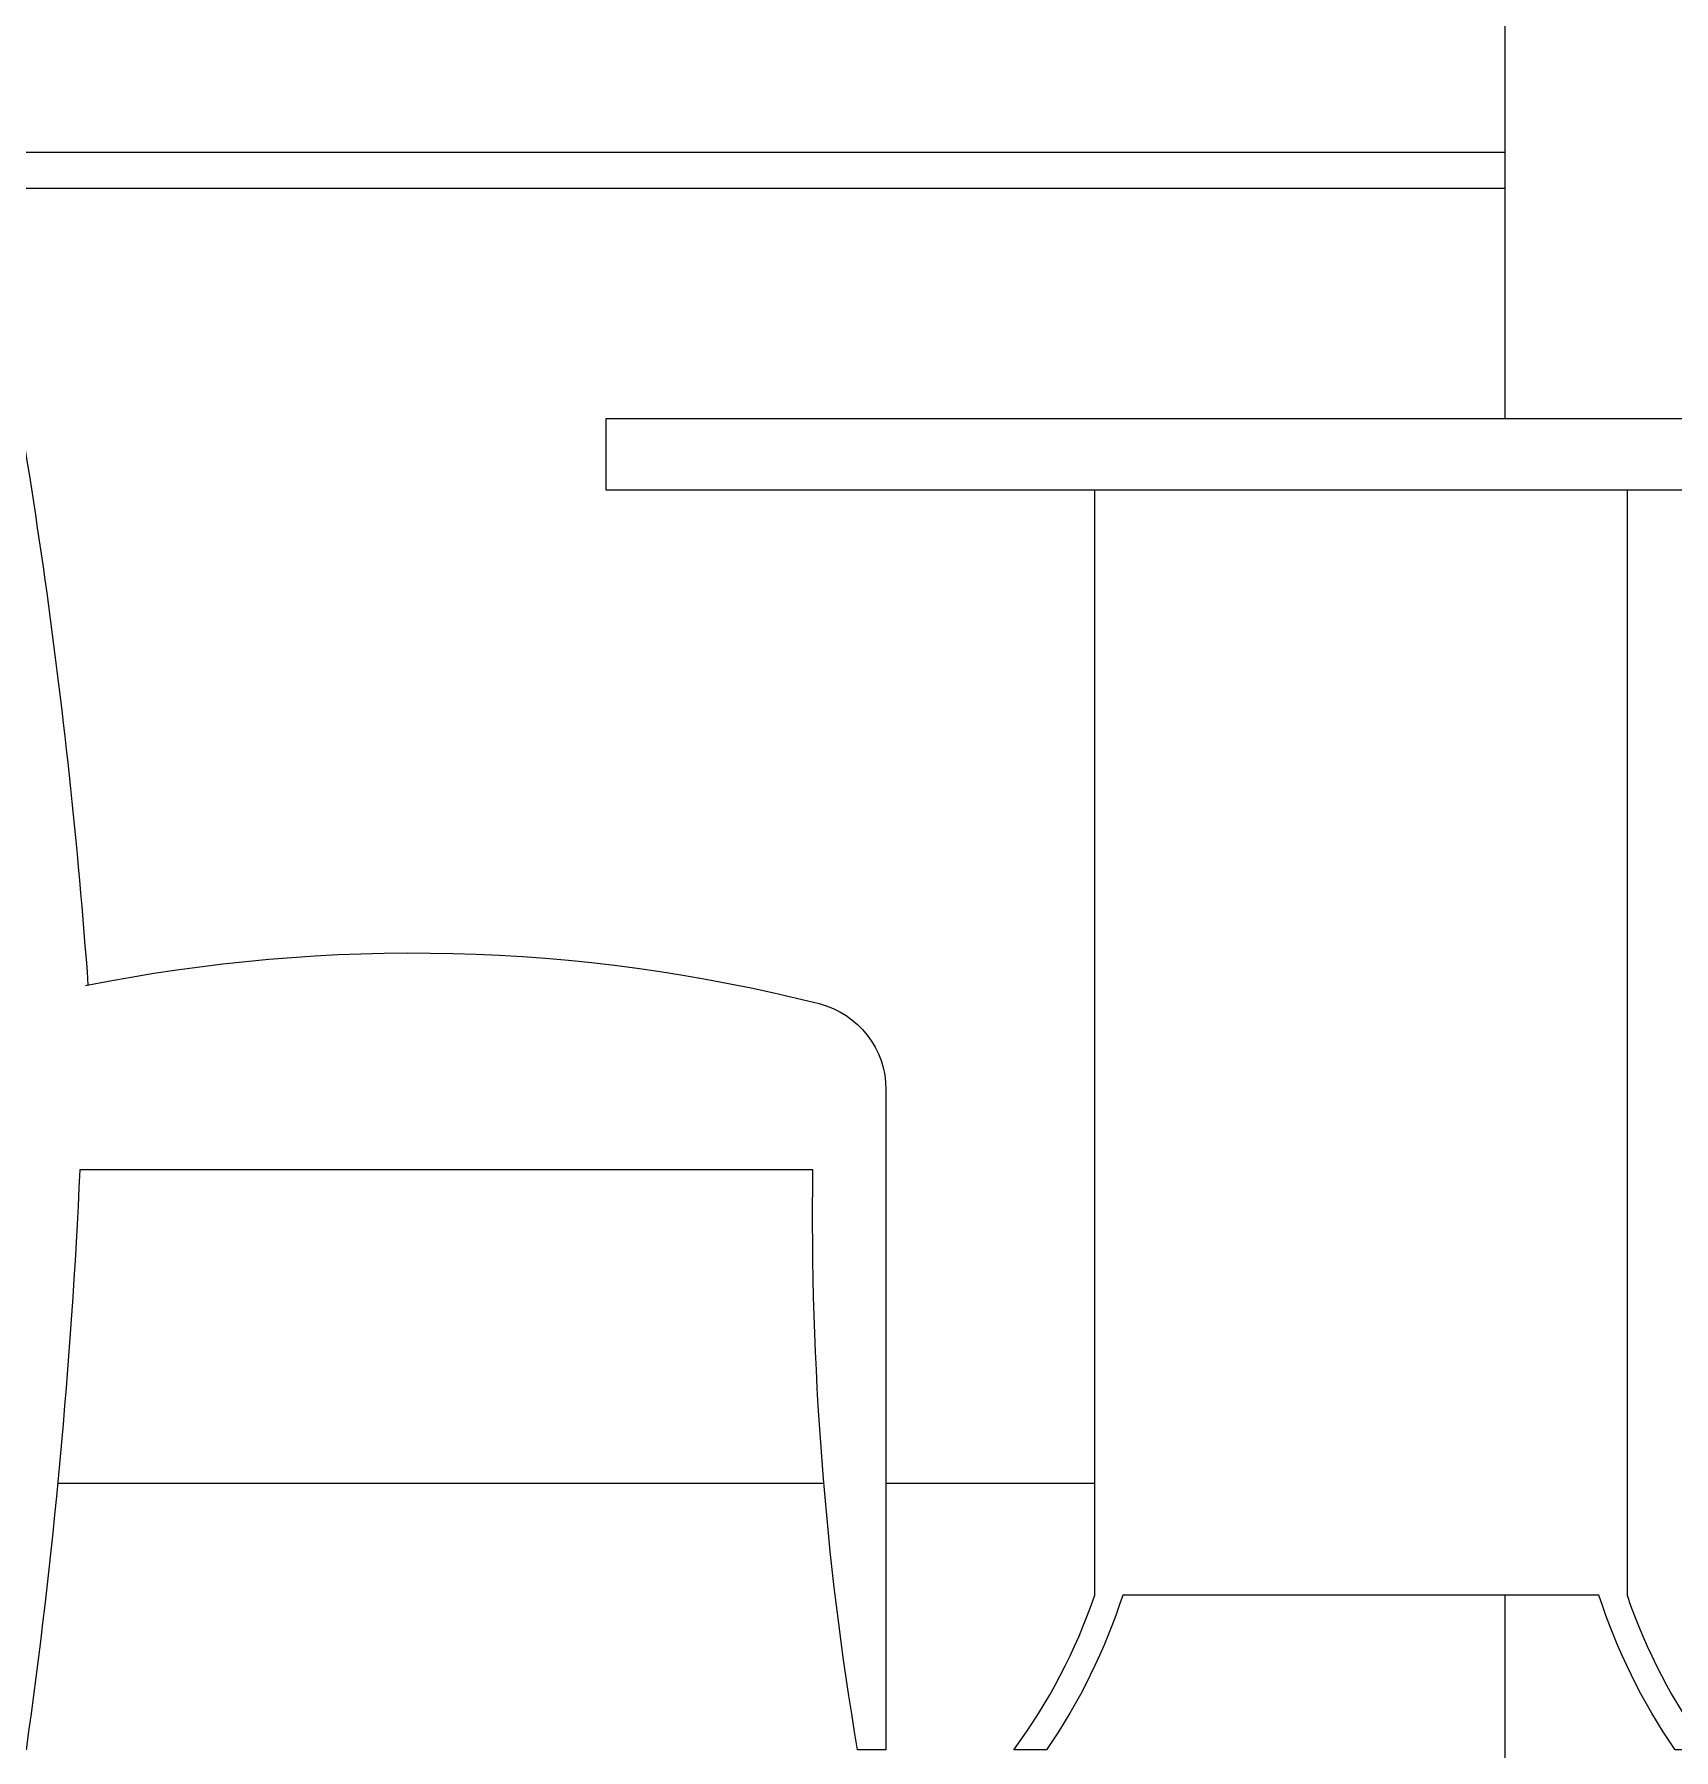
# Model space of a CAD drawing. Header units: millimetres. Extents: x -213 to 151, y -74 to 135.
# Drawn here: x 80.437 to 81.361, y -64.847 to -63.881 of the extents above; entities that cross this region are included whole.
import ezdxf

# ---------------------------------------------------------------- set-up
doc = ezdxf.new("R2010")
doc.units = ezdxf.units.MM
doc.header["$LTSCALE"] = 15
doc.layers.add('G', color=8, linetype='Continuous')

# ---------------------------------------------------------------- blocks, each defined once
blk = doc.blocks.new('A$C40DE41E0')
at = {"linetype": 'Continuous', "lineweight": 9, "ltscale": 0.8}
for points in [[(87.77, 430.57, -0.112305), (501.18, 420.41, -0.343237), (538.89, 371.94), (538.89, 0), (522.89, 0, -0.045594), (497.74, 326.81), (84.56, 326.81, -0.02407), (54.32, 0), (34.71, 0, 0.067421), (0, 900), (22.31, 900, -0.034591), (89.21, 430.86, -0.034591)], [(1525.24, 430.57, 0.112305), (1111.84, 420.41, 0.343237), (1074.12, 371.94), (1074.12, 0), (1090.13, 0, 0.045594), (1115.28, 326.81), (1528.46, 326.81, 0.02407), (1558.69, 0), (1578.3, 0, -0.067421), (1613.01, 900), (1590.71, 900, 0.034591), (1523.8, 430.86, 0.034591)], [(956.51, 710), (956.51, 87.12, 0.078394), (1002.13, 0), (983.67, 0, -0.073867), (940.71, 87.12), (672.3, 87.12, -0.073867), (629.34, 0), (610.89, 0, 0.078394), (656.51, 87.12), (656.51, 710)]]:
    blk.add_lwpolyline(points, format="xyb", dxfattribs=at)
blk.add_lwpolyline([(1232, 710), (1232, 750), (381.01, 750), (381.01, 710)], close=True, dxfattribs=at)

msp = doc.modelspace()

# ---------------------------------------------------------------- linework, layer by layer
at = {"linetype": 'Continuous', "lineweight": 13}
msp.add_line((81.26632, -71.36164), (81.26632, -64.76017), dxfattribs=at)
at = {"layer": 'G', "lineweight": 0}
msp.add_line((81.26632, -64.09729), (81.26632, -62.14729), dxfattribs=at)
for points in [[(81.26632, -63.94729), (80.0526, -63.94729)], [(80.05829, -63.96729), (81.26632, -63.96729)], [(80.88242, -64.69729), (80.45066, -64.69729)], [(81.03503, -64.69729), (80.91742, -64.69729)]]:
    msp.add_lwpolyline(points, dxfattribs=at)

# ---------------------------------------------------------------- block references
at = {"xscale": 0.001, "yscale": 0.001, "zscale": 0.001}
msp.add_blockref('A$C40DE41E0', (80.37852, -64.84729), dxfattribs=at)

doc.saveas('drawing.dxf')
